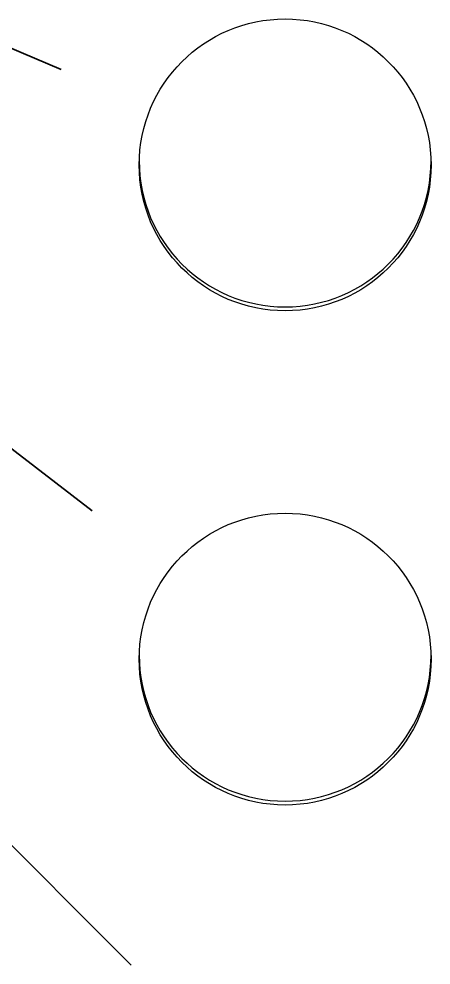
# Model space of a CAD drawing. Extents: x -260425 to 1294666, y -169889 to -2349.
# Drawn here: x 999431.7 to 999474, y -26566.2 to -26468.9 of the extents above; entities that cross this region are included whole.
import ezdxf

# ---------------------------------------------------------------- set-up
doc = ezdxf.new("R2010")
doc.units = 0
doc.header["$LTSCALE"] = 100
doc.layers.add('case', color=7, linetype='Continuous')
doc.layers.add('marking', color=7, linetype='Continuous')

# ---------------------------------------------------------------- blocks, each defined once
blk = doc.blocks.new('АТС')
at = {"layer": 'case', "lineweight": 25}
for points, knots in [([(1017, -15.408), (1017, -7.123), (1010.284, -0.408), (1002, -0.408), (1002, -0.408), (993.716, -0.407), (987, -7.123), (987, -15.407), (987, -15.407), (987, -23.692), (993.716, -30.407), (1002, -30.408), (1002, -30.408), (1010.284, -30.408), (1017, -23.692), (1017, -15.408)], [0, 0, 0, 0, 0.2, 0.2, 0.2, 0.2, 0.4, 0.4, 0.4, 0.4, 0.6, 0.6, 0.6, 0.6, 1, 1, 1, 1]), ([(987, -15.008), (987, -23.292), (993.716, -30.007), (1002, -30.008), (1002, -30.008), (1010.284, -30.008), (1017, -23.292), (1017, -15.008)], [0, 0, 0, 0, 0.333333, 0.333333, 0.333333, 0.333333, 1, 1, 1, 1]), ([(1017, -66.208), (1017, -57.923), (1010.284, -51.208), (1002, -51.208), (1002, -51.208), (993.716, -51.207), (987, -57.923), (987, -66.207), (987, -66.207), (987, -74.492), (993.716, -81.207), (1002, -81.208), (1002, -81.208), (1010.284, -81.208), (1017, -74.492), (1017, -66.208)], [0, 0, 0, 0, 0.2, 0.2, 0.2, 0.2, 0.4, 0.4, 0.4, 0.4, 0.6, 0.6, 0.6, 0.6, 1, 1, 1, 1]), ([(987, -65.808), (987, -74.092), (993.716, -80.807), (1002, -80.808), (1002, -80.808), (1010.284, -80.808), (1017, -74.092), (1017, -65.808)], [0, 0, 0, 0, 0.333333, 0.333333, 0.333333, 0.333333, 1, 1, 1, 1])]:
    blk.add_open_spline(points, degree=3, knots=knots, dxfattribs=at)
at = {"layer": 'marking', "lineweight": 35}
for points in [[(978.989, -5.621), (978.989, -5.621), (970.5, -2.01), (970.5, -2.01), (970.5, -2.01), (970.5, -2.01), (892.103, -2.01), (892.103, -2.01)], [(982.182, -50.967), (982.182, -50.967), (970.5, -41.983), (970.5, -41.983), (970.5, -41.983), (970.5, -41.983), (892.103, -41.983), (892.103, -41.983)], [(986.175, -97.658), (986.175, -97.658), (970.5, -81.983), (970.5, -81.983), (970.5, -81.983), (970.5, -81.983), (892.103, -81.983), (892.103, -81.983)]]:
    blk.add_open_spline(points, degree=3, knots=[0, 0, 0, 0, 0.333333, 0.333333, 0.333333, 0.333333, 1, 1, 1, 1], dxfattribs=at)

msp = doc.modelspace()

# ---------------------------------------------------------------- block references
msp.add_blockref('АТС', (998457.029, -26468.524))

doc.saveas('drawing.dxf')
